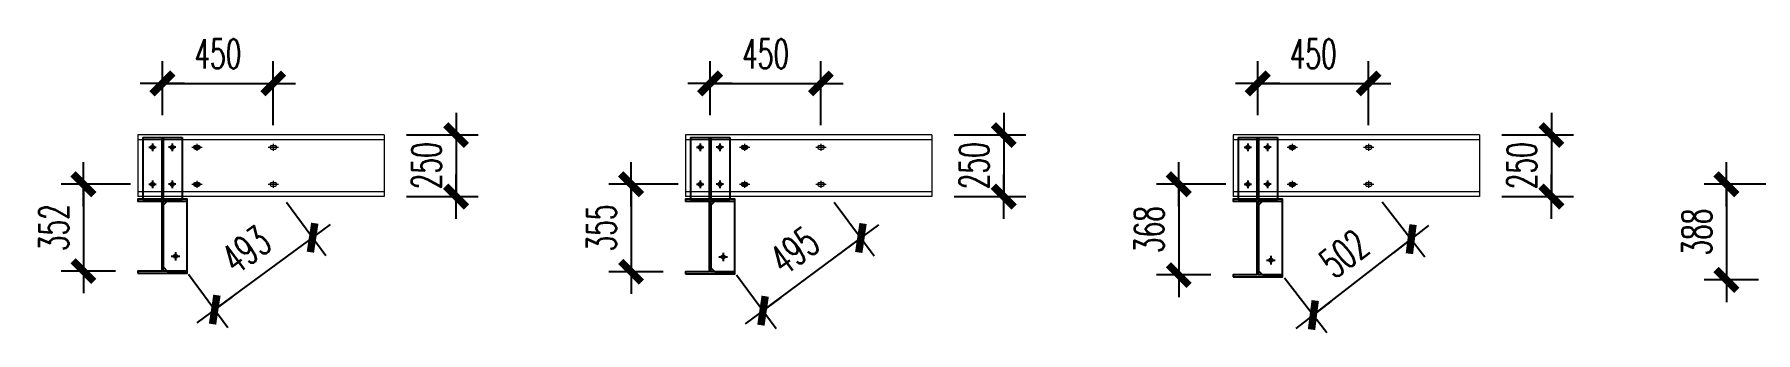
# Model space of a CAD drawing. Header units: inches. Extents: x 129725932 to 129894734, y 55771230 to 55809283.
# Drawn here: x 129820141 to 129827124, y 55791445 to 55792655 of the extents above; entities that cross this region are included whole.
import ezdxf

# ---------------------------------------------------------------- set-up
doc = ezdxf.new("R2010")
doc.units = ezdxf.units.IN
doc.header["$MEASUREMENT"] = 0
for name, color, linetype, lineweight in [('Bolt', 252, 'Continuous', 9), ('灰线', 253, 'Continuous', 5), ('绿线', 3, 'Continuous', 9), ('黄线', 2, 'Continuous', 13)]:
    doc.layers.add(name, color=color, linetype=linetype, lineweight=lineweight)
doc.layers.add('尺寸标注', color=8, linetype='Continuous')
doc.styles.add('DIM_FONT', font='romans.shx', dxfattribs={"width": 0.618, "bigfont": '1hztxt.shx'})
doc.dimstyles.new('WGH(1)', dxfattribs={"dimscale": 1.2, "dimtxt": 100, "dimasz": 0.5, "dimexe": 75, "dimexo": 75, "dimgap": 50, "dimtad": 1, "dimdec": 0, "dimzin": 0, "dimdsep": 46, "dimtxsty": 'DIM_FONT', "dimblk1": '_DIMX', "dimblk2": '_DIMX', "dimsah": 1, "dimcen": 0.09, "dimclrd": 3, "dimclre": 3, "dimclrt": 7, "dimadec": 0, "dimazin": 0, "dimtfac": 1, "dimtdec": 0, "dimtix": 1, "dimtmove": 2, "dimatfit": 3, "dimldrblk": '_DIMX', "dimfxl": 0, "dimtolj": 1, "dimtzin": 0, "dimarcsym": 0})

# ---------------------------------------------------------------- blocks, each defined once
blk = doc.blocks.new('_DIMX')
blk.add_line((-150, 0), (150, 0))
at = {"const_width": 50}
blk.add_lwpolyline([(-70, -70), (70, 70)], dxfattribs=at)
blk = doc.blocks.new('*D1131')
at = {"layer": 'Defpoints', "color": 0}
for p in [(129821110.4, 55792046.9), (129821269.7, 55791830.2), (129820713.4, 55791754.9)]:
    blk.add_point(p, dxfattribs=at)
at = {"layer": '尺寸标注', "color": 3, "lineweight": -2}
for p, q in [((129821163.7, 55791974.4), (129821323.1, 55791757.7)), ((129820873.2, 55791538.6), (129821269.2, 55791829.9)), ((129820766.7, 55791682.4), (129820926.1, 55791465.7))]:
    blk.add_line(p, q, dxfattribs=at)
at = {"layer": '尺寸标注', "color": 3, "lineweight": -2, "xscale": 0.5999999999999995, "yscale": 0.5999999999999995, "zscale": 0.5999999999999995}
for p, rotation in [((129821269.7, 55791830.2), 36.33509054712865), ((129820872.7, 55791538.2), 216.3350905471286)]:
    blk.add_blockref('_DIMX', p, dxfattribs=dict(at, rotation=rotation))
at = {"layer": '尺寸标注', "color": 7, "insert": (129821000.1, 55791780.9), "char_height": 120, "attachment_point": 5, "rotation": 36.33509, "style": 'DIM_FONT'}
blk.add_mtext('\\A1;493', dxfattribs=at)
blk = doc.blocks.new('*D1132')
at = {"layer": 'Defpoints', "color": 0}
for p in [(129820620.4, 55792046.9), (129820339.9, 55791694.9), (129820560.4, 55791694.9)]:
    blk.add_point(p, dxfattribs=at)
at = {"layer": '尺寸标注', "color": 3, "lineweight": -2}
for p, q in [((129820530.4, 55792046.9), (129820249.9, 55792046.9)), ((129820339.9, 55792046.3), (129820339.9, 55791695.5)), ((129820470.4, 55791694.9), (129820249.9, 55791694.9))]:
    blk.add_line(p, q, dxfattribs=at)
at = {"layer": '尺寸标注', "color": 3, "lineweight": -2, "xscale": 0.5999999999999995, "yscale": 0.5999999999999995, "zscale": 0.5999999999999995}
for p, rotation in [((129820339.9, 55792046.9), 90), ((129820339.9, 55791694.9), 270)]:
    blk.add_blockref('_DIMX', p, dxfattribs=dict(at, rotation=rotation))
at = {"layer": '尺寸标注', "color": 7, "insert": (129820219.9, 55791870.9), "char_height": 120, "attachment_point": 5, "rotation": 90, "style": 'DIM_FONT'}
blk.add_mtext('\\A1;352', dxfattribs=at)
blk = doc.blocks.new('*D1133')
at = {"layer": 'Defpoints', "color": 0}
for p in [(129821110.4, 55792456.2), (129820660.4, 55792236.9), (129821110.4, 55792196.9)]:
    blk.add_point(p, dxfattribs=at)
at = {"layer": '尺寸标注', "color": 3, "lineweight": -2}
for p, q in [((129820660.4, 55792326.9), (129820660.4, 55792546.2)), ((129821110.4, 55792286.9), (129821110.4, 55792546.2)), ((129820661, 55792456.2), (129821109.8, 55792456.2))]:
    blk.add_line(p, q, dxfattribs=at)
at = {"layer": '尺寸标注', "color": 3, "lineweight": -2, "xscale": 0.5999999999999995, "yscale": 0.5999999999999995, "zscale": 0.5999999999999995, "rotation": 180}
blk.add_blockref('_DIMX', (129820660.4, 55792456.2), dxfattribs=at)
at = {"layer": '尺寸标注', "color": 3, "lineweight": -2, "xscale": 0.5999999999999995, "yscale": 0.5999999999999995, "zscale": 0.5999999999999995}
blk.add_blockref('_DIMX', (129821110.4, 55792456.2), dxfattribs=at)
at = {"layer": '尺寸标注', "color": 7, "insert": (129820885.4, 55792576.2), "char_height": 120, "attachment_point": 5, "style": 'DIM_FONT'}
blk.add_mtext('\\A1;450', dxfattribs=at)
blk = doc.blocks.new('*D1134')
at = {"layer": 'Defpoints', "color": 0}
for p in [(129821560.4, 55792246.9), (129821560.4, 55791996.9), (129821851.8, 55791996.9)]:
    blk.add_point(p, dxfattribs=at)
at = {"layer": '尺寸标注', "color": 3, "lineweight": -2}
for p, q in [((129821650.4, 55792246.9), (129821941.8, 55792246.9)), ((129821851.8, 55792247.5), (129821851.8, 55792248.1)), ((129821851.8, 55792246.9), (129821851.8, 55791996.9)), ((129821650.4, 55791996.9), (129821941.8, 55791996.9)), ((129821851.8, 55791996.3), (129821851.8, 55791995.7))]:
    blk.add_line(p, q, dxfattribs=at)
at = {"layer": '尺寸标注', "color": 3, "lineweight": -2, "xscale": 0.5999999999999995, "yscale": 0.5999999999999995, "zscale": 0.5999999999999995}
for p, rotation in [((129821851.8, 55792246.9), 270), ((129821851.8, 55791996.9), 90)]:
    blk.add_blockref('_DIMX', p, dxfattribs=dict(at, rotation=rotation))
at = {"layer": '尺寸标注', "color": 7, "insert": (129821731.8, 55792121.9), "char_height": 120, "attachment_point": 5, "rotation": 90, "style": 'DIM_FONT'}
blk.add_mtext('\\A1;250', dxfattribs=at)
blk = doc.blocks.new('*D1135')
at = {"layer": 'Defpoints', "color": 0}
for p in [(129823332.4, 55792046.9), (129823494.3, 55791829), (129822935.4, 55791751.9)]:
    blk.add_point(p, dxfattribs=at)
at = {"layer": '尺寸标注', "color": 3, "lineweight": -2}
for p, q in [((129823386.1, 55791974.6), (129823547.9, 55791756.8)), ((129823097.7, 55791534.4), (129823493.8, 55791828.7)), ((129822989.1, 55791679.6), (129823150.9, 55791461.8))]:
    blk.add_line(p, q, dxfattribs=at)
at = {"layer": '尺寸标注', "color": 3, "lineweight": -2, "xscale": 0.5999999999999995, "yscale": 0.5999999999999995, "zscale": 0.5999999999999995}
for p, rotation in [((129823494.3, 55791829), 36.61504546109761), ((129823097.3, 55791534), 216.6150454610976)]:
    blk.add_blockref('_DIMX', p, dxfattribs=dict(at, rotation=rotation))
at = {"layer": '尺寸标注', "color": 7, "insert": (129823224.2, 55791777.9), "char_height": 120, "attachment_point": 5, "rotation": 36.61505, "style": 'DIM_FONT'}
blk.add_mtext('\\A1;495', dxfattribs=at)
blk = doc.blocks.new('*D1136')
at = {"layer": 'Defpoints', "color": 0}
for p in [(129822842.4, 55792046.9), (129822561.9, 55791691.9), (129822782.4, 55791691.9)]:
    blk.add_point(p, dxfattribs=at)
at = {"layer": '尺寸标注', "color": 3, "lineweight": -2}
for p, q in [((129822752.4, 55792046.9), (129822471.9, 55792046.9)), ((129822561.9, 55792046.3), (129822561.9, 55791692.5)), ((129822692.4, 55791691.9), (129822471.9, 55791691.9))]:
    blk.add_line(p, q, dxfattribs=at)
at = {"layer": '尺寸标注', "color": 3, "lineweight": -2, "xscale": 0.5999999999999995, "yscale": 0.5999999999999995, "zscale": 0.5999999999999995}
for p, rotation in [((129822561.9, 55792046.9), 90), ((129822561.9, 55791691.9), 270)]:
    blk.add_blockref('_DIMX', p, dxfattribs=dict(at, rotation=rotation))
at = {"layer": '尺寸标注', "color": 7, "insert": (129822441.9, 55791869.4), "char_height": 120, "attachment_point": 5, "rotation": 90, "style": 'DIM_FONT'}
blk.add_mtext('\\A1;355', dxfattribs=at)
blk = doc.blocks.new('*D1137')
at = {"layer": 'Defpoints', "color": 0}
for p in [(129823332.4, 55792456.2), (129822882.4, 55792236.9), (129823332.4, 55792196.9)]:
    blk.add_point(p, dxfattribs=at)
at = {"layer": '尺寸标注', "color": 3, "lineweight": -2}
for p, q in [((129822882.4, 55792326.9), (129822882.4, 55792546.2)), ((129823332.4, 55792286.9), (129823332.4, 55792546.2)), ((129822883, 55792456.2), (129823331.8, 55792456.2))]:
    blk.add_line(p, q, dxfattribs=at)
at = {"layer": '尺寸标注', "color": 3, "lineweight": -2, "xscale": 0.5999999999999995, "yscale": 0.5999999999999995, "zscale": 0.5999999999999995, "rotation": 180}
blk.add_blockref('_DIMX', (129822882.4, 55792456.2), dxfattribs=at)
at = {"layer": '尺寸标注', "color": 3, "lineweight": -2, "xscale": 0.5999999999999995, "yscale": 0.5999999999999995, "zscale": 0.5999999999999995}
blk.add_blockref('_DIMX', (129823332.4, 55792456.2), dxfattribs=at)
at = {"layer": '尺寸标注', "color": 7, "insert": (129823107.4, 55792576.2), "char_height": 120, "attachment_point": 5, "style": 'DIM_FONT'}
blk.add_mtext('\\A1;450', dxfattribs=at)
blk = doc.blocks.new('*D1138')
at = {"layer": 'Defpoints', "color": 0}
for p in [(129823782.4, 55792246.9), (129823782.4, 55791996.9), (129824073.8, 55791996.9)]:
    blk.add_point(p, dxfattribs=at)
at = {"layer": '尺寸标注', "color": 3, "lineweight": -2}
for p, q in [((129823872.4, 55792246.9), (129824163.8, 55792246.9)), ((129824073.8, 55792247.5), (129824073.8, 55792248.1)), ((129824073.8, 55792246.9), (129824073.8, 55791996.9)), ((129823872.4, 55791996.9), (129824163.8, 55791996.9)), ((129824073.8, 55791996.3), (129824073.8, 55791995.7))]:
    blk.add_line(p, q, dxfattribs=at)
at = {"layer": '尺寸标注', "color": 3, "lineweight": -2, "xscale": 0.5999999999999995, "yscale": 0.5999999999999995, "zscale": 0.5999999999999995}
for p, rotation in [((129824073.8, 55792246.9), 270), ((129824073.8, 55791996.9), 90)]:
    blk.add_blockref('_DIMX', p, dxfattribs=dict(at, rotation=rotation))
at = {"layer": '尺寸标注', "color": 7, "insert": (129823953.8, 55792121.9), "char_height": 120, "attachment_point": 5, "rotation": 90, "style": 'DIM_FONT'}
blk.add_mtext('\\A1;250', dxfattribs=at)
blk = doc.blocks.new('*D1139')
at = {"layer": 'Defpoints', "color": 0}
for p in [(129825554.4, 55792046.9), (129825727.1, 55791824.3), (129825157.4, 55791738.9)]:
    blk.add_point(p, dxfattribs=at)
at = {"layer": '尺寸标注', "color": 3, "lineweight": -2}
for p, q in [((129825609.6, 55791975.8), (129825782.2, 55791753.2)), ((129825330.5, 55791516.7), (129825726.6, 55791823.9)), ((129825212.6, 55791667.8), (129825385.2, 55791445.2))]:
    blk.add_line(p, q, dxfattribs=at)
at = {"layer": '尺寸标注', "color": 3, "lineweight": -2, "xscale": 0.5999999999999995, "yscale": 0.5999999999999995, "zscale": 0.5999999999999995}
for p, rotation in [((129825727.1, 55791824.3), 37.80497660986703), ((129825330.1, 55791516.3), 217.804976609867)]:
    blk.add_blockref('_DIMX', p, dxfattribs=dict(at, rotation=rotation))
at = {"layer": '尺寸标注', "color": 7, "insert": (129825455, 55791765.1), "char_height": 120, "attachment_point": 5, "rotation": 37.80498, "style": 'DIM_FONT'}
blk.add_mtext('\\A1;502', dxfattribs=at)
blk = doc.blocks.new('*D1140')
at = {"layer": 'Defpoints', "color": 0}
for p in [(129825064.4, 55792046.9), (129824783.9, 55791678.9), (129825004.4, 55791678.9)]:
    blk.add_point(p, dxfattribs=at)
at = {"layer": '尺寸标注', "color": 3, "lineweight": -2}
for p, q in [((129824974.4, 55792046.9), (129824693.9, 55792046.9)), ((129824783.9, 55792046.3), (129824783.9, 55791679.5)), ((129824914.4, 55791678.9), (129824693.9, 55791678.9))]:
    blk.add_line(p, q, dxfattribs=at)
at = {"layer": '尺寸标注', "color": 3, "lineweight": -2, "xscale": 0.5999999999999995, "yscale": 0.5999999999999995, "zscale": 0.5999999999999995}
for p, rotation in [((129824783.9, 55792046.9), 90), ((129824783.9, 55791678.9), 270)]:
    blk.add_blockref('_DIMX', p, dxfattribs=dict(at, rotation=rotation))
at = {"layer": '尺寸标注', "color": 7, "insert": (129824663.9, 55791862.9), "char_height": 120, "attachment_point": 5, "rotation": 90, "style": 'DIM_FONT'}
blk.add_mtext('\\A1;368', dxfattribs=at)
blk = doc.blocks.new('*D1141')
at = {"layer": 'Defpoints', "color": 0}
for p in [(129825554.4, 55792456.2), (129825104.4, 55792236.9), (129825554.4, 55792196.9)]:
    blk.add_point(p, dxfattribs=at)
at = {"layer": '尺寸标注', "color": 3, "lineweight": -2}
for p, q in [((129825104.4, 55792326.9), (129825104.4, 55792546.2)), ((129825554.4, 55792286.9), (129825554.4, 55792546.2)), ((129825105, 55792456.2), (129825553.8, 55792456.2))]:
    blk.add_line(p, q, dxfattribs=at)
at = {"layer": '尺寸标注', "color": 3, "lineweight": -2, "xscale": 0.5999999999999995, "yscale": 0.5999999999999995, "zscale": 0.5999999999999995, "rotation": 180}
blk.add_blockref('_DIMX', (129825104.4, 55792456.2), dxfattribs=at)
at = {"layer": '尺寸标注', "color": 3, "lineweight": -2, "xscale": 0.5999999999999995, "yscale": 0.5999999999999995, "zscale": 0.5999999999999995}
blk.add_blockref('_DIMX', (129825554.4, 55792456.2), dxfattribs=at)
at = {"layer": '尺寸标注', "color": 7, "insert": (129825329.4, 55792576.2), "char_height": 120, "attachment_point": 5, "style": 'DIM_FONT'}
blk.add_mtext('\\A1;450', dxfattribs=at)
blk = doc.blocks.new('*D1142')
at = {"layer": 'Defpoints', "color": 0}
for p in [(129826004.4, 55792246.9), (129826004.4, 55791996.9), (129826295.8, 55791996.9)]:
    blk.add_point(p, dxfattribs=at)
at = {"layer": '尺寸标注', "color": 3, "lineweight": -2}
for p, q in [((129826094.4, 55792246.9), (129826385.8, 55792246.9)), ((129826295.8, 55792247.5), (129826295.8, 55792248.1)), ((129826295.8, 55792246.9), (129826295.8, 55791996.9)), ((129826094.4, 55791996.9), (129826385.8, 55791996.9)), ((129826295.8, 55791996.3), (129826295.8, 55791995.7))]:
    blk.add_line(p, q, dxfattribs=at)
at = {"layer": '尺寸标注', "color": 3, "lineweight": -2, "xscale": 0.5999999999999995, "yscale": 0.5999999999999995, "zscale": 0.5999999999999995}
for p, rotation in [((129826295.8, 55792246.9), 270), ((129826295.8, 55791996.9), 90)]:
    blk.add_blockref('_DIMX', p, dxfattribs=dict(at, rotation=rotation))
at = {"layer": '尺寸标注', "color": 7, "insert": (129826175.8, 55792121.9), "char_height": 120, "attachment_point": 5, "rotation": 90, "style": 'DIM_FONT'}
blk.add_mtext('\\A1;250', dxfattribs=at)
blk = doc.blocks.new('*D1144')
at = {"layer": 'Defpoints', "color": 0}
for p in [(129827286.4, 55792046.9), (129827005.9, 55791658.9), (129827226.4, 55791658.9)]:
    blk.add_point(p, dxfattribs=at)
at = {"layer": '尺寸标注', "color": 3, "lineweight": -2}
for p, q in [((129827196.4, 55792046.9), (129826915.9, 55792046.9)), ((129827005.9, 55792046.3), (129827005.9, 55791659.5)), ((129827136.4, 55791658.9), (129826915.9, 55791658.9))]:
    blk.add_line(p, q, dxfattribs=at)
at = {"layer": '尺寸标注', "color": 3, "lineweight": -2, "xscale": 0.5999999999999995, "yscale": 0.5999999999999995, "zscale": 0.5999999999999995}
for p, rotation in [((129827005.9, 55792046.9), 90), ((129827005.9, 55791658.9), 270)]:
    blk.add_blockref('_DIMX', p, dxfattribs=dict(at, rotation=rotation))
at = {"layer": '尺寸标注', "color": 7, "insert": (129826885.9, 55791852.9), "char_height": 120, "attachment_point": 5, "rotation": 90, "style": 'DIM_FONT'}
blk.add_mtext('\\A1;388', dxfattribs=at)

msp = doc.modelspace()

# ---------------------------------------------------------------- hatches: boundary and pattern name
at = {"layer": '绿线'}
h = msp.add_hatch(color=256, dxfattribs=at)
h.paths.add_polyline_path([(129820800.4, 55792203.9), (129820793.4, 55792203.9, 0.414214), (129820786.4, 55792196.9), (129820800.4, 55792196.9)])
h.paths.add_polyline_path([(129820807.4, 55792203.9), (129820800.4, 55792203.9), (129820800.4, 55792196.9), (129820814.4, 55792196.9, 0.414214)])
h.paths.add_polyline_path([(129820814.4, 55792196.9), (129820800.4, 55792196.9), (129820800.4, 55792189.9), (129820807.4, 55792189.9, 0.414214)])
h.paths.add_polyline_path([(129820800.4, 55792196.9), (129820786.4, 55792196.9, 0.414214), (129820793.4, 55792189.9), (129820800.4, 55792189.9)])
h = msp.add_hatch(color=256, dxfattribs=at)
h.paths.add_polyline_path([(129823022.4, 55792203.9), (129823015.4, 55792203.9, 0.414214), (129823008.4, 55792196.9), (129823022.4, 55792196.9)])
h.paths.add_polyline_path([(129823029.4, 55792203.9), (129823022.4, 55792203.9), (129823022.4, 55792196.9), (129823036.4, 55792196.9, 0.414214)])
h.paths.add_polyline_path([(129823036.4, 55792196.9), (129823022.4, 55792196.9), (129823022.4, 55792189.9), (129823029.4, 55792189.9, 0.414214)])
h.paths.add_polyline_path([(129823022.4, 55792196.9), (129823008.4, 55792196.9, 0.414214), (129823015.4, 55792189.9), (129823022.4, 55792189.9)])
h = msp.add_hatch(color=256, dxfattribs=at)
h.paths.add_polyline_path([(129825244.4, 55792203.9), (129825237.4, 55792203.9, 0.414214), (129825230.4, 55792196.9), (129825244.4, 55792196.9)])
h.paths.add_polyline_path([(129825251.4, 55792203.9), (129825244.4, 55792203.9), (129825244.4, 55792196.9), (129825258.4, 55792196.9, 0.414214)])
h.paths.add_polyline_path([(129825258.4, 55792196.9), (129825244.4, 55792196.9), (129825244.4, 55792189.9), (129825251.4, 55792189.9, 0.414214)])
h.paths.add_polyline_path([(129825244.4, 55792196.9), (129825230.4, 55792196.9, 0.414214), (129825237.4, 55792189.9), (129825244.4, 55792189.9)])
h = msp.add_hatch(color=256, dxfattribs=at)
h.paths.add_polyline_path([(129820800.4, 55792053.9), (129820793.4, 55792053.9, 0.414214), (129820786.4, 55792046.9), (129820800.4, 55792046.9)])
h.paths.add_polyline_path([(129820807.4, 55792053.9), (129820800.4, 55792053.9), (129820800.4, 55792046.9), (129820814.4, 55792046.9, 0.414214)])
h.paths.add_polyline_path([(129820814.4, 55792046.9), (129820800.4, 55792046.9), (129820800.4, 55792039.9), (129820807.4, 55792039.9, 0.414214)])
h.paths.add_polyline_path([(129820800.4, 55792046.9), (129820786.4, 55792046.9, 0.414214), (129820793.4, 55792039.9), (129820800.4, 55792039.9)])
h = msp.add_hatch(color=256, dxfattribs=at)
h.paths.add_polyline_path([(129823022.4, 55792053.9), (129823015.4, 55792053.9, 0.414214), (129823008.4, 55792046.9), (129823022.4, 55792046.9)])
h.paths.add_polyline_path([(129823029.4, 55792053.9), (129823022.4, 55792053.9), (129823022.4, 55792046.9), (129823036.4, 55792046.9, 0.414214)])
h.paths.add_polyline_path([(129823036.4, 55792046.9), (129823022.4, 55792046.9), (129823022.4, 55792039.9), (129823029.4, 55792039.9, 0.414214)])
h.paths.add_polyline_path([(129823022.4, 55792046.9), (129823008.4, 55792046.9, 0.414214), (129823015.4, 55792039.9), (129823022.4, 55792039.9)])
h = msp.add_hatch(color=256, dxfattribs=at)
h.paths.add_polyline_path([(129825244.4, 55792053.9), (129825237.4, 55792053.9, 0.414214), (129825230.4, 55792046.9), (129825244.4, 55792046.9)])
h.paths.add_polyline_path([(129825251.4, 55792053.9), (129825244.4, 55792053.9), (129825244.4, 55792046.9), (129825258.4, 55792046.9, 0.414214)])
h.paths.add_polyline_path([(129825258.4, 55792046.9), (129825244.4, 55792046.9), (129825244.4, 55792039.9), (129825251.4, 55792039.9, 0.414214)])
h.paths.add_polyline_path([(129825244.4, 55792046.9), (129825230.4, 55792046.9, 0.414214), (129825237.4, 55792039.9), (129825244.4, 55792039.9)])

# ---------------------------------------------------------------- linework, layer by layer
for p, q in [((129820580.4, 55792236.9), (129820740.4, 55792236.9)), ((129820580.4, 55792236.9), (129820580.4, 55791986.9)), ((129820620.4, 55792211.9), (129820620.4, 55792181.8)), ((129820657.4, 55792236.9), (129820657.4, 55791986.9)), ((129820663.4, 55792236.9), (129820663.4, 55791986.9)), ((129820700.4, 55792211.9), (129820700.4, 55792181.8)), ((129820740.4, 55792236.9), (129820740.4, 55791986.9)), ((129822802.4, 55792236.9), (129822962.4, 55792236.9)), ((129822802.4, 55792236.9), (129822802.4, 55791986.9)), ((129822842.4, 55792211.9), (129822842.4, 55792181.8)), ((129822879.4, 55792236.9), (129822879.4, 55791986.9)), ((129822885.4, 55792236.9), (129822885.4, 55791986.9)), ((129822922.4, 55792211.9), (129822922.4, 55792181.8)), ((129822962.4, 55792236.9), (129822962.4, 55791986.9)), ((129825024.4, 55792236.9), (129825184.4, 55792236.9)), ((129825024.4, 55792236.9), (129825024.4, 55791986.9)), ((129825064.4, 55792211.9), (129825064.4, 55792181.8)), ((129825101.4, 55792236.9), (129825101.4, 55791986.9)), ((129825107.4, 55792236.9), (129825107.4, 55791986.9)), ((129825144.4, 55792211.9), (129825144.4, 55792181.8)), ((129825184.4, 55792236.9), (129825184.4, 55791986.9)), ((129820605.3, 55792196.9), (129820635.4, 55792196.9)), ((129820715.4, 55792196.9), (129820685.3, 55792196.9)), ((129822827.3, 55792196.9), (129822857.5, 55792196.9)), ((129822937.5, 55792196.9), (129822907.3, 55792196.9)), ((129825049.3, 55792196.9), (129825079.5, 55792196.9)), ((129825159.5, 55792196.9), (129825129.3, 55792196.9)), ((129820620.4, 55792061.9), (129820620.4, 55792031.8)), ((129820700.4, 55792061.9), (129820700.4, 55792031.8)), ((129822842.4, 55792061.9), (129822842.4, 55792031.8)), ((129822922.4, 55792061.9), (129822922.4, 55792031.8)), ((129825064.4, 55792061.9), (129825064.4, 55792031.8)), ((129825144.4, 55792061.9), (129825144.4, 55792031.8)), ((129820605.3, 55792046.9), (129820635.4, 55792046.9)), ((129820715.4, 55792046.9), (129820685.3, 55792046.9)), ((129822827.3, 55792046.9), (129822857.5, 55792046.9)), ((129822937.5, 55792046.9), (129822907.3, 55792046.9)), ((129825049.3, 55792046.9), (129825079.5, 55792046.9)), ((129825159.5, 55792046.9), (129825129.3, 55792046.9)), ((129820580.4, 55791986.9), (129820740.4, 55791986.9)), ((129820663.4, 55791962.2), (129820680, 55791978.9)), ((129820663.4, 55791962.2), (129820663.4, 55791711.5)), ((129820680, 55791978.9), (129820760.4, 55791978.9)), ((129820760.4, 55791694.9), (129820760.4, 55791978.9)), ((129822802.4, 55791986.9), (129822962.4, 55791986.9)), ((129822885.4, 55791962.2), (129822902.1, 55791978.9)), ((129822885.4, 55791962.2), (129822885.4, 55791708.5)), ((129822902.1, 55791978.9), (129822982.4, 55791978.9)), ((129822982.4, 55791691.9), (129822982.4, 55791978.9)), ((129825024.4, 55791986.9), (129825184.4, 55791986.9)), ((129825107.4, 55791962.2), (129825124.1, 55791978.9)), ((129825107.4, 55791962.2), (129825107.4, 55791695.5)), ((129825124.1, 55791978.9), (129825204.4, 55791978.9)), ((129825204.4, 55791678.9), (129825204.4, 55791978.9)), ((129820663.4, 55791711.5), (129820680, 55791694.9)), ((129820696.2, 55791754.9), (129820730.6, 55791754.9)), ((129820713.4, 55791772.1), (129820713.4, 55791737.7)), ((129822918.2, 55791751.9), (129822952.6, 55791751.9)), ((129822935.4, 55791769.1), (129822935.4, 55791734.7)), ((129825140.2, 55791738.9), (129825174.6, 55791738.9)), ((129825157.4, 55791756.1), (129825157.4, 55791721.7)), ((129820680, 55791694.9), (129820760.4, 55791694.9)), ((129822885.4, 55791708.5), (129822902.1, 55791691.9)), ((129822902.1, 55791691.9), (129822982.4, 55791691.9)), ((129825107.4, 55791695.5), (129825124.1, 55791678.9)), ((129825124.1, 55791678.9), (129825204.4, 55791678.9))]:
    msp.add_line(p, q)
at = {"color": 3}
for points in [[(129820560.4, 55791686.9), (129820760.4, 55791686.9), (129820760.4, 55791694.9), (129820663.4, 55791694.9), (129820663.4, 55791978.9), (129820760.4, 55791978.9), (129820760.4, 55791986.9), (129820560.4, 55791986.9), (129820560.4, 55791978.9), (129820657.4, 55791978.9), (129820657.4, 55791694.9), (129820560.4, 55791694.9)], [(129822782.4, 55791683.9), (129822982.4, 55791683.9), (129822982.4, 55791691.9), (129822885.4, 55791691.9), (129822885.4, 55791978.9), (129822982.4, 55791978.9), (129822982.4, 55791986.9), (129822782.4, 55791986.9), (129822782.4, 55791978.9), (129822879.4, 55791978.9), (129822879.4, 55791691.9), (129822782.4, 55791691.9)], [(129825004.4, 55791670.9), (129825204.4, 55791670.9), (129825204.4, 55791678.9), (129825107.4, 55791678.9), (129825107.4, 55791978.9), (129825204.4, 55791978.9), (129825204.4, 55791986.9), (129825004.4, 55791986.9), (129825004.4, 55791978.9), (129825101.4, 55791978.9), (129825101.4, 55791678.9), (129825004.4, 55791678.9)]]:
    msp.add_lwpolyline(points, close=True, dxfattribs=at)
for centre in [(129820620.4, 55792196.9), (129820700.4, 55792196.9), (129822842.4, 55792196.9), (129822922.4, 55792196.9), (129825064.4, 55792196.9), (129825144.4, 55792196.9), (129820620.4, 55792046.9), (129820700.4, 55792046.9), (129822842.4, 55792046.9), (129822922.4, 55792046.9), (129825064.4, 55792046.9), (129825144.4, 55792046.9), (129820713.4, 55791754.9), (129822935.4, 55791751.9), (129825157.4, 55791738.9)]:
    msp.add_circle(centre, 7)
at = {"layer": 'Bolt'}
for p, q in [((129820620.4, 55792210.9), (129820620.4, 55792182.9)), ((129820700.4, 55792210.9), (129820700.4, 55792182.9)), ((129820793.4, 55792203.9), (129820807.4, 55792203.9)), ((129820800.4, 55792210.9), (129820800.4, 55792182.9)), ((129820800.4, 55792210.9), (129820800.4, 55792182.9)), ((129821103.4, 55792203.9), (129821117.4, 55792203.9)), ((129821110.4, 55792210.9), (129821110.4, 55792182.9)), ((129822842.4, 55792210.9), (129822842.4, 55792182.9)), ((129822922.4, 55792210.9), (129822922.4, 55792182.9)), ((129823015.4, 55792203.9), (129823029.4, 55792203.9)), ((129823022.4, 55792210.9), (129823022.4, 55792182.9)), ((129823022.4, 55792210.9), (129823022.4, 55792182.9)), ((129823325.4, 55792203.9), (129823339.4, 55792203.9)), ((129823332.4, 55792210.9), (129823332.4, 55792182.9)), ((129825064.4, 55792210.9), (129825064.4, 55792182.9)), ((129825144.4, 55792210.9), (129825144.4, 55792182.9)), ((129825237.4, 55792203.9), (129825251.4, 55792203.9)), ((129825244.4, 55792210.9), (129825244.4, 55792182.9)), ((129825244.4, 55792210.9), (129825244.4, 55792182.9)), ((129825547.4, 55792203.9), (129825561.4, 55792203.9)), ((129825554.4, 55792210.9), (129825554.4, 55792182.9)), ((129820634.4, 55792196.9), (129820606.4, 55792196.9)), ((129820714.4, 55792196.9), (129820686.4, 55792196.9)), ((129820779.4, 55792196.9), (129820821.4, 55792196.9)), ((129820786.4, 55792196.9), (129820814.4, 55792196.9)), ((129820793.4, 55792189.9), (129820807.4, 55792189.9)), ((129821089.4, 55792196.9), (129821131.4, 55792196.9)), ((129821103.4, 55792189.9), (129821117.4, 55792189.9)), ((129822856.4, 55792196.9), (129822828.4, 55792196.9)), ((129822936.4, 55792196.9), (129822908.4, 55792196.9)), ((129823001.4, 55792196.9), (129823043.4, 55792196.9)), ((129823008.4, 55792196.9), (129823036.4, 55792196.9)), ((129823015.4, 55792189.9), (129823029.4, 55792189.9)), ((129823311.4, 55792196.9), (129823353.4, 55792196.9)), ((129823325.4, 55792189.9), (129823339.4, 55792189.9)), ((129825078.4, 55792196.9), (129825050.4, 55792196.9)), ((129825158.4, 55792196.9), (129825130.4, 55792196.9)), ((129825223.4, 55792196.9), (129825265.4, 55792196.9)), ((129825230.4, 55792196.9), (129825258.4, 55792196.9)), ((129825237.4, 55792189.9), (129825251.4, 55792189.9)), ((129825533.4, 55792196.9), (129825575.4, 55792196.9)), ((129825547.4, 55792189.9), (129825561.4, 55792189.9)), ((129820620.4, 55792032.9), (129820620.4, 55792060.9)), ((129820700.4, 55792032.9), (129820700.4, 55792060.9)), ((129820800.4, 55792060.9), (129820800.4, 55792032.9)), ((129820800.4, 55792060.9), (129820800.4, 55792032.9)), ((129821110.4, 55792060.9), (129821110.4, 55792032.9)), ((129822842.4, 55792032.9), (129822842.4, 55792060.9)), ((129822922.4, 55792032.9), (129822922.4, 55792060.9)), ((129823022.4, 55792060.9), (129823022.4, 55792032.9)), ((129823022.4, 55792060.9), (129823022.4, 55792032.9)), ((129823332.4, 55792060.9), (129823332.4, 55792032.9)), ((129825064.4, 55792032.9), (129825064.4, 55792060.9)), ((129825144.4, 55792032.9), (129825144.4, 55792060.9)), ((129825244.4, 55792060.9), (129825244.4, 55792032.9)), ((129825244.4, 55792060.9), (129825244.4, 55792032.9)), ((129825554.4, 55792060.9), (129825554.4, 55792032.9)), ((129820634.4, 55792046.9), (129820606.4, 55792046.9)), ((129820714.4, 55792046.9), (129820686.4, 55792046.9)), ((129820779.4, 55792046.9), (129820821.4, 55792046.9)), ((129820786.4, 55792046.9), (129820814.4, 55792046.9)), ((129820793.4, 55792053.9), (129820807.4, 55792053.9)), ((129820793.4, 55792039.9), (129820807.4, 55792039.9)), ((129821089.4, 55792046.9), (129821131.4, 55792046.9)), ((129821103.4, 55792053.9), (129821117.4, 55792053.9)), ((129821103.4, 55792039.9), (129821117.4, 55792039.9)), ((129822856.4, 55792046.9), (129822828.4, 55792046.9)), ((129822936.4, 55792046.9), (129822908.4, 55792046.9)), ((129823001.4, 55792046.9), (129823043.4, 55792046.9)), ((129823008.4, 55792046.9), (129823036.4, 55792046.9)), ((129823015.4, 55792053.9), (129823029.4, 55792053.9)), ((129823015.4, 55792039.9), (129823029.4, 55792039.9)), ((129823311.4, 55792046.9), (129823353.4, 55792046.9)), ((129823325.4, 55792053.9), (129823339.4, 55792053.9)), ((129823325.4, 55792039.9), (129823339.4, 55792039.9)), ((129825078.4, 55792046.9), (129825050.4, 55792046.9)), ((129825158.4, 55792046.9), (129825130.4, 55792046.9)), ((129825223.4, 55792046.9), (129825265.4, 55792046.9)), ((129825230.4, 55792046.9), (129825258.4, 55792046.9)), ((129825237.4, 55792053.9), (129825251.4, 55792053.9)), ((129825237.4, 55792039.9), (129825251.4, 55792039.9)), ((129825533.4, 55792046.9), (129825575.4, 55792046.9)), ((129825547.4, 55792053.9), (129825561.4, 55792053.9)), ((129825547.4, 55792039.9), (129825561.4, 55792039.9))]:
    msp.add_line(p, q, dxfattribs=at)
for centre in [(129820620.4, 55792196.9), (129820700.4, 55792196.9), (129820800.4, 55792196.9), (129822842.4, 55792196.9), (129822922.4, 55792196.9), (129823022.4, 55792196.9), (129825064.4, 55792196.9), (129825144.4, 55792196.9), (129825244.4, 55792196.9), (129820620.4, 55792046.9), (129820700.4, 55792046.9), (129820800.4, 55792046.9), (129822842.4, 55792046.9), (129822922.4, 55792046.9), (129823022.4, 55792046.9), (129825064.4, 55792046.9), (129825144.4, 55792046.9), (129825244.4, 55792046.9)]:
    msp.add_circle(centre, 7, dxfattribs=at)
for centre, start, end in [((129820793.4, 55792196.9), 90, 270), ((129820807.4, 55792196.9), 270, 90), ((129821103.4, 55792196.9), 90, 270), ((129821117.4, 55792196.9), 270, 90), ((129823015.4, 55792196.9), 90, 270), ((129823029.4, 55792196.9), 270, 90), ((129823325.4, 55792196.9), 90, 270), ((129823339.4, 55792196.9), 270, 90), ((129825237.4, 55792196.9), 90, 270), ((129825251.4, 55792196.9), 270, 90), ((129825547.4, 55792196.9), 90, 270), ((129825561.4, 55792196.9), 270, 90), ((129820793.4, 55792046.9), 90, 270), ((129820807.4, 55792046.9), 270, 90), ((129821103.4, 55792046.9), 90, 270), ((129821117.4, 55792046.9), 270, 90), ((129823015.4, 55792046.9), 90, 270), ((129823029.4, 55792046.9), 270, 90), ((129823325.4, 55792046.9), 90, 270), ((129823339.4, 55792046.9), 270, 90), ((129825237.4, 55792046.9), 90, 270), ((129825251.4, 55792046.9), 270, 90), ((129825547.4, 55792046.9), 90, 270), ((129825561.4, 55792046.9), 270, 90)]:
    msp.add_arc(centre, 7, start, end, dxfattribs=at)
at = {"layer": '灰线'}
for p, q in [((129821560.4, 55792226.9), (129820560.4, 55792226.9)), ((129823782.4, 55792226.9), (129822782.4, 55792226.9)), ((129826004.4, 55792226.9), (129825004.4, 55792226.9)), ((129821560.4, 55792016.9), (129820560.4, 55792016.9)), ((129823782.4, 55792016.9), (129822782.4, 55792016.9)), ((129826004.4, 55792016.9), (129825004.4, 55792016.9))]:
    msp.add_line(p, q, dxfattribs=at)
at = {"layer": '黄线'}
for p, q in [((129821560.4, 55792246.9), (129820560.4, 55792246.9)), ((129820560.4, 55792246.9), (129820560.4, 55791996.9)), ((129821560.4, 55792246.9), (129821560.4, 55791996.9)), ((129823782.4, 55792246.9), (129822782.4, 55792246.9)), ((129822782.4, 55792246.9), (129822782.4, 55791996.9)), ((129823782.4, 55792246.9), (129823782.4, 55791996.9)), ((129826004.4, 55792246.9), (129825004.4, 55792246.9)), ((129825004.4, 55792246.9), (129825004.4, 55791996.9)), ((129826004.4, 55792246.9), (129826004.4, 55791996.9)), ((129821560.4, 55791996.9), (129820560.4, 55791996.9)), ((129823782.4, 55791996.9), (129822782.4, 55791996.9)), ((129826004.4, 55791996.9), (129825004.4, 55791996.9))]:
    msp.add_line(p, q, dxfattribs=at)

# ---------------------------------------------------------------- dimensions: what is measured, and where the dimension line sits
at = {"layer": '尺寸标注'}
for base, p1, p2, picture, middle in [((129821110.4, 55792456.2), (129820660.4, 55792236.9), (129821110.4, 55792196.9), '*D1133', (129820885.4, 55792576.2)), ((129823332.4, 55792456.2), (129822882.4, 55792236.9), (129823332.4, 55792196.9), '*D1137', (129823107.4, 55792576.2)), ((129825554.4, 55792456.2), (129825104.4, 55792236.9), (129825554.4, 55792196.9), '*D1141', (129825329.4, 55792576.2))]:
    dim = msp.add_linear_dim(base=base, p1=p1, p2=p2, dimstyle='WGH(1)', override={"dimfxl": 250}, dxfattribs=at)
    dim.commit()
    dim.dimension.update_dxf_attribs({"geometry": picture, "text_midpoint": middle})
for base, p1, p2, picture, middle in [((129821851.8, 55791996.9), (129821560.4, 55792246.9), (129821560.4, 55791996.9), '*D1134', (129821731.8, 55792121.9)), ((129824073.8, 55791996.9), (129823782.4, 55792246.9), (129823782.4, 55791996.9), '*D1138', (129823953.8, 55792121.9)), ((129826295.8, 55791996.9), (129826004.4, 55792246.9), (129826004.4, 55791996.9), '*D1142', (129826175.8, 55792121.9)), ((129820339.9, 55791694.9), (129820620.4, 55792046.9), (129820560.4, 55791694.9), '*D1132', (129820219.9, 55791870.9)), ((129822561.9, 55791691.9), (129822842.4, 55792046.9), (129822782.4, 55791691.9), '*D1136', (129822441.9, 55791869.4)), ((129824783.9, 55791678.9), (129825064.4, 55792046.9), (129825004.4, 55791678.9), '*D1140', (129824663.9, 55791862.9)), ((129827005.9, 55791658.9), (129827286.4, 55792046.9), (129827226.4, 55791658.9), '*D1144', (129826885.9, 55791852.9))]:
    dim = msp.add_linear_dim(base=base, p1=p1, p2=p2, angle=90, dimstyle='WGH(1)', override={"dimfxl": 250}, dxfattribs=at)
    dim.commit()
    dim.dimension.update_dxf_attribs({"geometry": picture, "text_midpoint": middle})
for p1, p2, distance, picture, middle in [((129820713.4, 55791754.9), (129821110.4, 55792046.9), -268.9, '*D1131', (129821000.1, 55791780.9)), ((129822935.4, 55791751.9), (129823332.4, 55792046.9), -271.4, '*D1135', (129823224.2, 55791777.9)), ((129825157.4, 55791738.9), (129825554.4, 55792046.9), -281.7, '*D1139', (129825455, 55791765.1))]:
    dim = msp.add_aligned_dim(p1=p1, p2=p2, distance=distance, dimstyle='WGH(1)', override={"dimfxl": 250}, dxfattribs=at)
    dim.commit()
    dim.dimension.update_dxf_attribs({"geometry": picture, "text_midpoint": middle})

doc.saveas('drawing.dxf')
